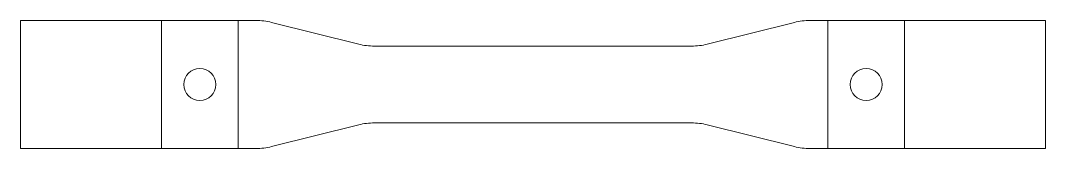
# Model space of a CAD drawing. Header units: millimetres. Extents: x 0 to 80, y 0 to 10.
import ezdxf

# ---------------------------------------------------------------- set-up
doc = ezdxf.new("R2010")
doc.units = ezdxf.units.MM

msp = doc.modelspace()

# ---------------------------------------------------------------- linework, layer by layer
at = {"color": 7, "linetype": 'Continuous', "lineweight": 15}
for p, q in [((0, 10), (0, 0)), ((18.384, 10), (0, 10)), ((11, 10), (11, 0)), ((17, 0), (17, 10)), ((19.597, 9.851), (26.403, 8.149)), ((53.597, 8.149), (60.403, 9.851)), ((80, 10), (61.616, 10)), ((63, 10), (63, 0)), ((69, 0), (69, 10)), ((80, 0), (80, 10)), ((27.616, 8), (52.384, 8)), ((26.403, 1.851), (19.597, 0.149)), ((52.384, 2), (27.616, 2)), ((60.403, 0.149), (53.597, 1.851)), ((0, 0), (18.384, 0)), ((61.616, 0), (80, 0))]:
    msp.add_line(p, q, dxfattribs=at)
for centre in [(14, 5), (66, 5)]:
    msp.add_circle(centre, 1.25, dxfattribs=at)
for centre, start, end in [((18.384, 5), 75.96376, 90), ((61.616, 5), 90, 104.03624), ((27.616, 13), 255.96376, 270), ((52.384, 13), 270, 284.03624), ((27.616, -3), 90, 104.03624), ((52.384, -3), 75.96376, 90), ((18.384, 5), 270, 284.03624), ((61.616, 5), 255.96376, 270)]:
    msp.add_arc(centre, 5, start, end, dxfattribs=at)

doc.saveas('drawing.dxf')
